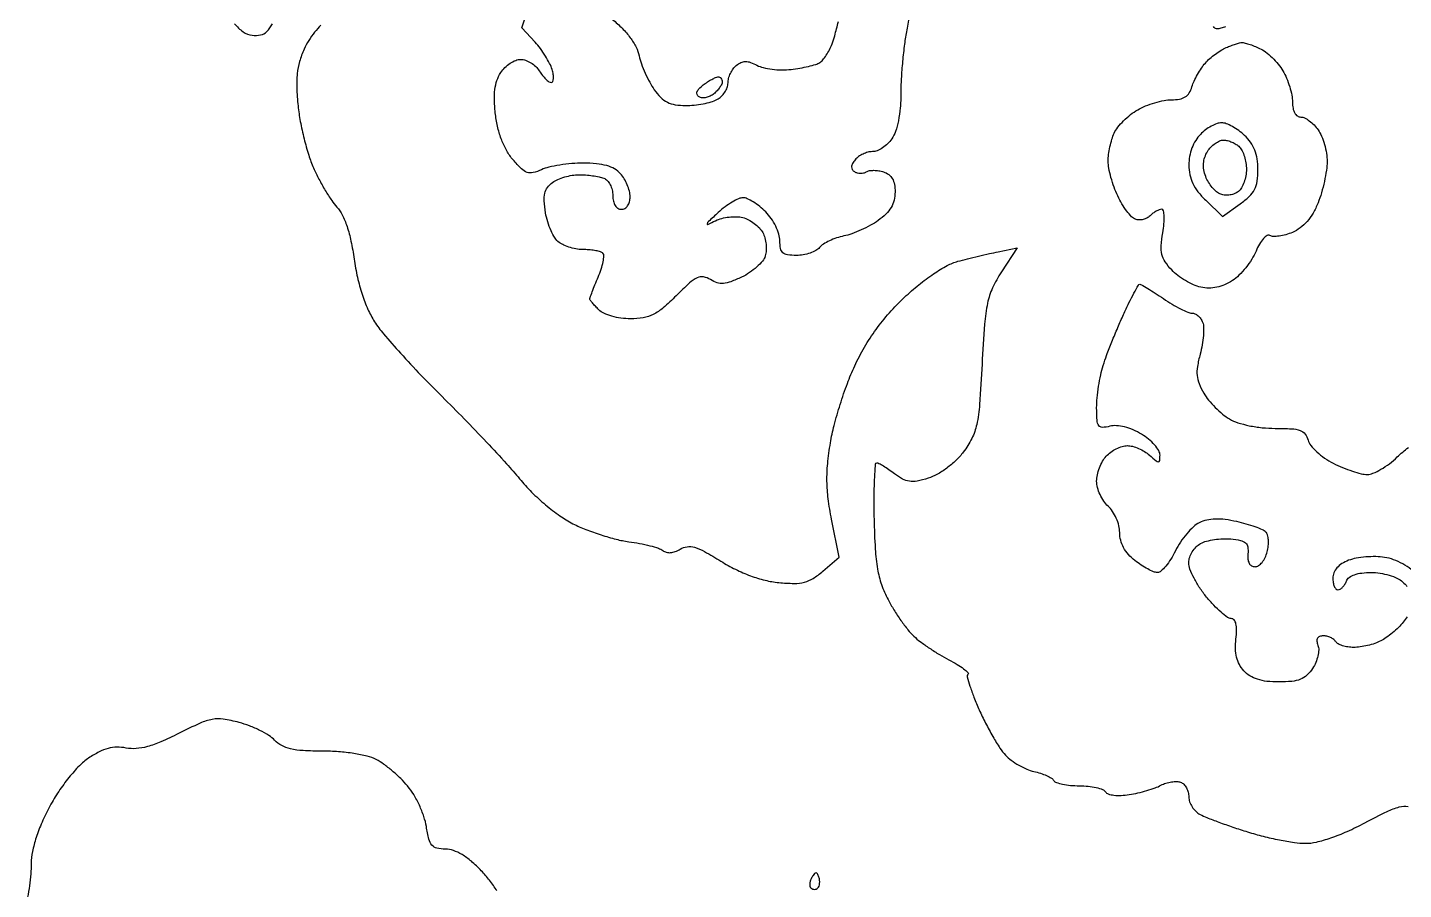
# Model space of a CAD drawing. Extents: x 0 to 102, y 0 to 135.
# Drawn here: x 51.55 to 71.76, y 80.71 to 93.36 of the extents above; entities that cross this region are included whole.
import ezdxf

# ---------------------------------------------------------------- set-up
doc = ezdxf.new("R2010")
doc.units = 0
doc.header["$MEASUREMENT"] = 0

msp = doc.modelspace()

# ---------------------------------------------------------------- linework, layer by layer
for points in [[(64.503575, 93.550009, -0.015399), (64.467537, 93.323403, 0.015147), (64.434194, 93.114428, 0.008752), (64.406138, 92.861381, 0.008741), (64.386854, 92.606237, 0.01449), (64.3806, 92.390477, -0.020853), (64.371813, 92.17988, -0.028017), (64.34528, 91.990809, -0.031735), (64.303808, 91.834208, -0.072295), (64.248903, 91.725224, -0.049382), (64.187113, 91.653292, -0.045136), (64.110641, 91.592432, -0.048051), (64.031702, 91.550735, -0.097794), (63.963162, 91.5372, 0.065841), (63.896918, 91.528439, 0.044451), (63.825267, 91.502136, 0.044404), (63.759287, 91.463528, 0.065066), (63.710051, 91.417832, 0.043282), (63.670704, 91.361079, 0.115588), (63.656735, 91.314189, 0.160707), (63.666981, 91.275561, 0.110253), (63.699692, 91.243639, 0.076764), (63.739965, 91.226595, 0.058873), (63.787416, 91.220415, 0.059395), (63.834521, 91.225463, 0.082227), (63.873757, 91.241568, -0.09957), (63.918335, 91.258098, -0.039869), (63.983521, 91.263121, -0.03744), (64.056799, 91.25742, -0.038732), (64.127557, 91.24086, -0.085232), (64.202857, 91.201908, -0.101775), (64.255483, 91.141966, -0.085511), (64.286062, 91.057422, -0.044138), (64.296, 90.94506, -0.060752), (64.281276, 90.824329, -0.072738), (64.237991, 90.718403, -0.065733), (64.162022, 90.621408, -0.039099), (64.04932, 90.52707, -0.029362), (63.935992, 90.456008, -0.019675), (63.799014, 90.387798, -0.019843), (63.660606, 90.332036, -0.036495), (63.543617, 90.299613, 0.031989), (63.437349, 90.27119, 0.029237), (63.332231, 90.228745, 0.030462), (63.242873, 90.179564, 0.078671), (63.187738, 90.131104, -0.095059), (63.1333, 90.086309, -0.042174), (63.047823, 90.048682, -0.039727), (62.947746, 90.023025, -0.042915), (62.847441, 90.0144, -0.033096), (62.717505, 90.02301, -0.149064), (62.649059, 90.054259, -0.168167), (62.614276, 90.115958, -0.045063), (62.604, 90.229745, 0.075857), (62.589127, 90.327213, 0.038394), (62.543001, 90.442832, 0.037017), (62.475817, 90.557405, 0.045294), (62.396345, 90.652745, 0.027564), (62.307589, 90.732221, 0.029635), (62.212669, 90.799401, 0.030991), (62.124988, 90.8467, 0.108609), (62.062663, 90.8604, 0.107564), (61.998694, 90.846477, 0.027234), (61.903929, 90.796772, 0.026504), (61.799394, 90.726703, 0.024052), (61.699268, 90.643795, 0.002339), (61.555121, 90.511015, 0.127116), (61.535302, 90.480018, 0.652029), (61.545999, 90.470422, 0.007563), (61.66013, 90.524088, -0.050677), (61.750738, 90.557512, -0.034128), (61.859226, 90.577691, -0.034359), (61.968066, 90.582808, -0.056107), (62.059538, 90.570495, -0.059155), (62.143288, 90.538581, -0.041539), (62.228565, 90.484487, -0.041918), (62.30262, 90.417934, -0.065974), (62.352445, 90.348606, -0.056159), (62.383586, 90.270457, -0.039475), (62.401302, 90.177378, -0.039897), (62.404042, 90.084308, -0.06434), (62.389957, 90.006388, -0.096672), (62.348774, 89.931017, -0.037106), (62.265563, 89.844686, -0.035017), (62.158788, 89.761884, -0.036175), (62.04262, 89.695788, -0.021016), (61.884585, 89.628422, -0.070153), (61.774835, 89.603783, -0.096111), (61.68227, 89.614088, -0.064025), (61.584991, 89.658745, 0.097408), (61.482741, 89.697705, 0.153293), (61.390374, 89.685218, 0.075382), (61.277755, 89.609964, 0.011461), (61.081641, 89.422641, -0.019361), (60.890147, 89.24543, -0.060187), (60.74403, 89.148075, -0.074638), (60.59722, 89.099668, -0.042401), (60.410443, 89.0838, -0.03416), (60.270637, 89.093363, -0.035443), (60.135191, 89.12187, -0.038214), (60.020271, 89.164431, -0.088812), (59.945143, 89.216743, -0.009078), (59.894209, 89.26956, -0.013076), (59.851252, 89.318249, -0.008804), (59.817572, 89.359969, -0.166918), (59.8122, 89.375611, -0.090031), (59.815542, 89.39402, -0.001903), (59.848492, 89.480779, -0.004346), (59.888402, 89.582035, -0.002908), (59.935746, 89.697223, 0.020242), (59.979205, 89.81435, 0.028845), (60.007417, 89.921633, 0.02839), (60.019901, 90.008514, 0.221347), (60.006246, 90.045954, 0.123797), (59.971879, 90.066511, 0.025812), (59.90312, 90.083418, 0.025621), (59.819135, 90.095104, 0.021761), (59.72967, 90.099, -0.040292), (59.633462, 90.106766, -0.029772), (59.529207, 90.130146, -0.03037), (59.432752, 90.164358, -0.057511), (59.361138, 90.205028, -0.093662), (59.301678, 90.268516, -0.034606), (59.243016, 90.376747, -0.032821), (59.193808, 90.506738, -0.03386), (59.16264, 90.640713, -0.022245), (59.142401, 90.813815, -0.074961), (59.151227, 90.927134, -0.105565), (59.190444, 91.010929, -0.072966), (59.265342, 91.084586, -0.055656), (59.341806, 91.128384, -0.030492), (59.443428, 91.16525, -0.03), (59.552479, 91.190446, -0.041795), (59.65225, 91.1988, -0.01917), (59.750391, 91.195036, -0.015821), (59.8545, 91.183716, -0.016112), (59.949447, 91.167205, -0.040526), (60.016781, 91.147449, -0.114615), (60.067979, 91.112824, -0.06577), (60.111291, 91.051713, -0.0603), (60.140627, 90.974887, -0.061153), (60.1506, 90.893649, 0.05124), (60.159156, 90.810376, 0.089017), (60.185007, 90.746091, 0.115825), (60.225713, 90.705802, 0.138282), (60.2775, 90.6912, 0.133836), (60.327693, 90.70488, 0.108943), (60.368639, 90.742965, 0.089733), (60.395357, 90.80191, 0.061723), (60.4044, 90.874889, 0.061896), (60.39426, 90.956487, 0.036274), (60.363271, 91.050065, 0.035746), (60.317995, 91.140592, 0.050127), (60.264388, 91.213289, 0.080415), (60.176563, 91.28355, 0.059597), (60.061634, 91.331493, 0.046403), (59.912221, 91.35921, 0.022673), (59.718469, 91.368, 0.02056), (59.54766, 91.360973, 0.017975), (59.370108, 91.339893, 0.018349), (59.210994, 91.309157, 0.050046), (59.102557, 91.272316, -0.046337), (58.979509, 91.229491, -0.1454), (58.892995, 91.233514, -0.110528), (58.808801, 91.285762, -0.02122), (58.685168, 91.417731, -0.048172), (58.593273, 91.548072, -0.036935), (58.518371, 91.705541, -0.034272), (58.462547, 91.884964, -0.028816), (58.427777, 92.081044, -0.020059), (58.411689, 92.287484, -0.040511), (58.418749, 92.450362, -0.05077), (58.449269, 92.583256, -0.063294), (58.504737, 92.697028, -0.053962), (58.565648, 92.771153, -0.047935), (58.643324, 92.83388, -0.05075), (58.725208, 92.876729, -0.095463), (58.798233, 92.8908, -0.086238), (58.869744, 92.878374, -0.053062), (58.946887, 92.841097, -0.051273), (59.017665, 92.786324, -0.062954), (59.070433, 92.7216, 0.02753), (59.116021, 92.656829, 0.03393), (59.165609, 92.602103, 0.036161), (59.212221, 92.563278, 0.156819), (59.246051, 92.5524, 0.29656), (59.268366, 92.566912, 0.088307), (59.278562, 92.608315, 0.057539), (59.275507, 92.669771, 0.032204), (59.258497, 92.74275, 0.045617), (59.222912, 92.830678, 0.020391), (59.161215, 92.939313, 0.019986), (59.086154, 93.049679, 0.025571), (59.008077, 93.1446), (58.815162, 93.3561), (58.969685, 93.8214, 0.009634)], [(54.596142, 93.415308, 0.072243), (54.720185, 93.296247, 0.125629), (54.852386, 93.244862, 0.082752), (54.978085, 93.250441, 0.146096), (55.068511, 93.299797, 0.078347), (55.151841, 93.415378, 0.012521)], [(55.863492, 93.392417, 0.030875), (55.771378, 93.291139, 0.029674), (55.684118, 93.168128, 0.033403), (55.615784, 93.040284, 0.036928), (55.550077, 92.860428, 0.04265), (55.515404, 92.681299, 0.035811), (55.508305, 92.474762, 0.016729), (55.527225, 92.207556, 0.020951), (55.560553, 91.980962, 0.014359), (55.616438, 91.727066, 0.014497), (55.684515, 91.485192, 0.028288), (55.755059, 91.297725, 0.016602), (55.834068, 91.134027, 0.014217), (55.927736, 90.967083, 0.014448), (56.021585, 90.820224, 0.039186), (56.098828, 90.72389, -0.075289), (56.177425, 90.60996, -0.033505), (56.246381, 90.440578, -0.027906), (56.304938, 90.223804, -0.01684), (56.351118, 89.961635, 0.020154), (56.400199, 89.693416, 0.023522), (56.46885, 89.443734, 0.025486), (56.553602, 89.222818, 0.0386), (56.651245, 89.041698, 0.033102), (56.783162, 88.863699, 0.007391), (57.032319, 88.578902, 0.007641), (57.330524, 88.258039, 0.007317), (57.642672, 87.9417, -0.004907), (57.965678, 87.617498, -0.004318), (58.296471, 87.272995, -0.004341), (58.589511, 86.957037, -0.013034), (58.782001, 86.734458, 0.025316), (58.957428, 86.5414, 0.021068), (59.162178, 86.354272, 0.02164), (59.372755, 86.192505, 0.035705), (59.565074, 86.077118, 0.023605), (59.754115, 85.992284, 0.015729), (59.977732, 85.912385, 0.015852), (60.200052, 85.848454, 0.02969), (60.383773, 85.813322, -0.014483), (60.544688, 85.787594, -0.016693), (60.696327, 85.753543, -0.015925), (60.822012, 85.716567, -0.087045), (60.884221, 85.683256, 0.10423), (60.936139, 85.65769, 0.08224), (60.998692, 85.652313, 0.070578), (61.068137, 85.66779, 0.04955), (61.140036, 85.703343, -0.109015), (61.241506, 85.73936, -0.103129), (61.350904, 85.73041, -0.055679), (61.497663, 85.668638, -0.011633), (61.738433, 85.526623, 0.024172), (61.952747, 85.407352, 0.026441), (62.171361, 85.313208, 0.027935), (62.385936, 85.247322, 0.036582), (62.588068, 85.212849, 0.02099), (62.81426, 85.200663, 0.066028), (62.964874, 85.218827, 0.077649), (63.091882, 85.273556, 0.037145), (63.235173, 85.379379), (63.474346, 85.585107), (63.363696, 86.141783, -0.017045), (63.314406, 86.443142, -0.028213), (63.295965, 86.700156, -0.028107), (63.306549, 86.958292, -0.01676), (63.346629, 87.263211, -0.022712), (63.401304, 87.520197, -0.012648), (63.489893, 87.82788, -0.012596), (63.595466, 88.135272, -0.019898), (63.702923, 88.392432, -0.023758), (63.847822, 88.668658, -0.024516), (64.016886, 88.926912, -0.024262), (64.212179, 89.169817, -0.022245), (64.435569, 89.400119, -0.019247), (64.64573, 89.583576, -0.021592), (64.8617, 89.743035, -0.023183), (65.061673, 89.864667, -0.059337), (65.218711, 89.927676, -0.004668), (65.35898, 89.964045, -0.003012), (65.522102, 90.003677, -0.003027), (65.682079, 90.040505, -0.005703), (65.811708, 90.067972), (66.091498, 90.12393), (65.858225, 89.771429, 0.038176), (65.728031, 89.537737, 0.056209), (65.654258, 89.314874, 0.033322), (65.61067, 89.00725, 0.005754), (65.573825, 88.419705, -0.005318), (65.537258, 87.828327, -0.03436), (65.495239, 87.532476, -0.063031), (65.424066, 87.328471, -0.047637), (65.298564, 87.126848, -0.039799), (65.190409, 87.006364, -0.030327), (65.054644, 86.892224, -0.030978), (64.911577, 86.799204, -0.05425), (64.78194, 86.743447, -0.026393), (64.619228, 86.702764, -0.081334), (64.506211, 86.699381, -0.091627), (64.405672, 86.732156, -0.039421), (64.286975, 86.809359, 0.012201), (64.205207, 86.869112, 0.015618), (64.126974, 86.91986, 0.013522), (64.059878, 86.958024, 0.114911), (64.026616, 86.966919, 0.404093), (64.00382, 86.946289, 0.004776), (63.991112, 86.725948, 0.010989), (63.984176, 86.460101, 0.006573), (63.987034, 86.14395, 0.009112), (64.004778, 85.705062, 0.028518), (64.038848, 85.411786, 0.039803), (64.097881, 85.182729, 0.03828), (64.19304, 84.962778, 0.017952), (64.278844, 84.813178, 0.014364), (64.381501, 84.658311, 0.014605), (64.484884, 84.52041, 0.035315), (64.571023, 84.426661, 0.028305), (64.666856, 84.345862, 0.01273), (64.801006, 84.250408, 0.012557), (64.948215, 84.156497, 0.016716), (65.086748, 84.079131, -0.015756), (65.208322, 84.011542, -0.027952), (65.303249, 83.947322, -0.029577), (65.36654, 83.892942, -0.419037), (65.366761, 83.865961, 0.268117), (65.356961, 83.829339, 0.011074), (65.396583, 83.693884, 0.016657), (65.454596, 83.529898, 0.010762), (65.532084, 83.343967, 0.01436), (65.625655, 83.147815, 0.013364), (65.732485, 82.952519, 0.01348), (65.836731, 82.784096, 0.043275), (65.918345, 82.680592, 0.044922), (66.003183, 82.605153, 0.028886), (66.113442, 82.533027, 0.028972), (66.230527, 82.474492, 0.047402), (66.336054, 82.44058, -0.024313), (66.432313, 82.414475, -0.027774), (66.521289, 82.38007, -0.028585), (66.592433, 82.342881, -0.120176), (66.626523, 82.309291, 0.175722), (66.664858, 82.278962, 0.029262), (66.75708, 82.254139, 0.029029), (66.873912, 82.236914, 0.022088), (67.0032, 82.2312, -0.025027), (67.132953, 82.224701, -0.031813), (67.251233, 82.205165, -0.033232), (67.344691, 82.176896, -0.165755), (67.38639, 82.142571, 0.180427), (67.427256, 82.110841, 0.046194), (67.510505, 82.093021, 0.040217), (67.617431, 82.088939, 0.028852), (67.73647, 82.100873, 0.018006), (67.861926, 82.125471, 0.014528), (67.994708, 82.160606, 0.014774), (68.115491, 82.200268, 0.036159), (68.200898, 82.238317, -0.045116), (68.274497, 82.26954, -0.039768), (68.355676, 82.288682, -0.041856), (68.43209, 82.293917, -0.088014), (68.490311, 82.28267, -0.107635), (68.536318, 82.252471, -0.066467), (68.575265, 82.200462, -0.061973), (68.601624, 82.135644, -0.065706), (68.6106, 82.067632, 0.085827), (68.622912, 81.996432, 0.057675), (68.659475, 81.922204, 0.056304), (68.713349, 81.856314, 0.070493), (68.776984, 81.809707, 0.02924), (68.873331, 81.765178, 0.005829), (69.05064, 81.697868, 0.006148), (69.259224, 81.624352, 0.005695), (69.474934, 81.554022, 0.01432), (69.7012, 81.490146, 0.012458), (69.941481, 81.436013, 0.012625), (70.16139, 81.39794, 0.035681), (70.316724, 81.386291, 0.057554), (70.483607, 81.40497, 0.02589), (70.695912, 81.465608, 0.022839), (70.937887, 81.561037, 0.016611), (71.197893, 81.688093, -0.008517), (71.521905, 81.852975, -0.049005), (71.702123, 81.919938, -0.095084), (71.833199, 81.928896, -0.092772)], [(60.146404, 93.4762, -0.029753), (60.28875, 93.347152, -0.035403), (60.406093, 93.208991, -0.039064), (60.491555, 93.071221, -0.066096), (60.537433, 92.943616, 0.032657), (60.571183, 92.825547, 0.018953), (60.626139, 92.688602, 0.018892), (60.691918, 92.55493, 0.030061), (60.75908, 92.44665, 0.042918), (60.854383, 92.333748, 0.079163), (60.95151, 92.263533, 0.077512), (61.067082, 92.2261, 0.03965), (61.219422, 92.214, 0.025638), (61.344713, 92.220429, 0.02145), (61.476471, 92.239726, 0.021987), (61.595573, 92.2679, 0.053838), (61.678962, 92.301577, 0.066519), (61.741545, 92.346657, 0.055532), (61.794531, 92.409213, 0.057648), (61.83052, 92.47891, 0.090617), (61.8426, 92.545018, -0.06617), (61.851515, 92.612087, -0.044469), (61.878288, 92.684716, -0.044382), (61.917584, 92.751666, -0.064741), (61.964092, 92.801712, -0.064472), (62.032351, 92.844884, -0.106445), (62.098622, 92.859919, -0.089859), (62.173039, 92.847281, -0.035999), (62.267739, 92.805055, 0.064993), (62.35999, 92.770164, 0.027817), (62.490005, 92.747019, 0.026946), (62.633213, 92.737457, 0.031959), (62.768597, 92.744382, 0.014297), (62.898088, 92.763105, 0.015208), (63.023634, 92.788894, 0.014945), (63.129988, 92.817517, 0.06529), (63.189268, 92.844216, 0.079607), (63.233987, 92.882844, 0.0282), (63.28486, 92.950734, 0.027147), (63.333269, 93.0329, 0.028711), (63.371496, 93.118334, 0.025365), (63.409905, 93.237173, 0.005559), (63.463218, 93.445298, 0.005774)], [(69.150404, 93.366809, 0.041004), (69.082819, 93.347049, -0.136018), (69.017003, 93.340709, -0.246193), (68.975243, 93.372927, -0.09414)], [(71.81615, 84.710052, -0.031758), (71.760069, 84.631052, -0.02967), (71.690654, 84.555053, -0.019527), (71.602556, 84.47585, -0.019665), (71.510452, 84.405264, -0.035476), (71.429112, 84.356102, -0.037323), (71.342977, 84.319875, -0.022438), (71.23631, 84.28936, -0.022404), (71.126897, 84.268434, -0.036059), (71.032255, 84.2616, -0.036678), (70.947245, 84.267844, -0.040793), (70.867122, 84.286451, -0.044765), (70.802625, 84.313659, -0.132913), (70.7679, 84.3462, 0.093561), (70.738308, 84.378599, 0.052935), (70.692504, 84.405949, 0.050295), (70.638628, 84.424524, 0.057943), (70.584656, 84.4308, 0.083042), (70.531267, 84.421871, 0.184343), (70.500102, 84.395834, 0.160546), (70.49171, 84.352626, 0.060038), (70.506968, 84.291979, -0.102002), (70.518076, 84.224481, -0.046268), (70.506177, 84.135311, -0.043201), (70.475557, 84.040208, -0.045584), (70.429469, 83.953579, -0.060156), (70.34588, 83.854381, -0.092299), (70.251322, 83.794259, -0.071574), (70.124154, 83.763224, -0.024121), (69.933062, 83.754, -0.02748), (69.758313, 83.763611, -0.050222), (69.618825, 83.793379, -0.060788), (69.507382, 83.844764, -0.07056), (69.417716, 83.919426, -0.062169), (69.353034, 84.011698, -0.061457), (69.312713, 84.117391, -0.05464), (69.296311, 84.240442, -0.034905), (69.303016, 84.384726, 0.022469), (69.312471, 84.517127, 0.06301), (69.303254, 84.609457, 0.113433), (69.276688, 84.664276, 0.227204), (69.234271, 84.6846, -0.157519), (69.179167, 84.702402, -0.022353), (69.084633, 84.777242, -0.023636), (68.977695, 84.879208, -0.018141), (68.870559, 84.999976, -0.026495), (68.771065, 85.134616, -0.026937), (68.686963, 85.278301, -0.027944), (68.627888, 85.410649, -0.09124), (68.6106, 85.504599, -0.080452), (68.623437, 85.583861, -0.057464), (68.66145, 85.66547, -0.057004), (68.717497, 85.737004, -0.07537), (68.783709, 85.786492, -0.058189), (68.869326, 85.820208, -0.027618), (68.985586, 85.844221, -0.026927), (69.111394, 85.85616, -0.034316), (69.227859, 85.852919, -0.026413), (69.370734, 85.831435, -0.128208), (69.443664, 85.795566, -0.179509), (69.476624, 85.735726, -0.063509), (69.478747, 85.63635, 0.04982), (69.478272, 85.55604, 0.102094), (69.496621, 85.496112, 0.137867), (69.532484, 85.459467, 0.131291), (69.582886, 85.446, 0.151655), (69.634479, 85.462017, 0.070314), (69.686716, 85.509948, 0.060019), (69.731696, 85.580422, 0.050612), (69.761814, 85.663694, 0.036865), (69.777247, 85.752426, 0.041397), (69.778613, 85.839047, 0.045603), (69.767038, 85.911639, 0.135912), (69.742276, 85.954942, 0.094278), (69.693057, 85.988125, 0.015589), (69.586041, 86.030127, 0.016643), (69.455362, 86.071922, 0.014034), (69.314573, 86.107602, 0.023534), (69.144358, 86.13736, 0.039235), (68.999111, 86.144277, 0.046346), (68.873952, 86.128745, 0.059797), (68.764673, 86.090636, 0.072499), (68.678397, 86.031644, 0.030241), (68.580448, 85.92979, 0.029132), (68.487069, 85.806224, 0.0334), (68.413283, 85.677982, -0.025757), (68.34598, 85.556764, -0.033982), (68.271923, 85.454396, -0.036152), (68.201468, 85.381226, -0.185078), (68.149742, 85.3614, -0.098158), (68.093615, 85.372526, -0.023811), (68.007617, 85.412906, -0.023511), (67.911613, 85.469625, -0.021474), (67.818309, 85.53674, -0.04515), (67.722534, 85.62718, -0.056487), (67.652462, 85.727237, -0.060318), (67.609884, 85.834584, -0.064367), (67.5954, 85.946628, 0.061182), (67.582991, 86.047655, 0.041801), (67.545697, 86.157258, 0.041963), (67.49099, 86.258502, 0.064075), (67.4262, 86.3343, -0.059026), (67.361428, 86.408551, -0.041616), (67.306703, 86.504976, -0.042024), (67.269358, 86.60759, -0.066355), (67.257, 86.7003, -0.054884), (67.26722, 86.793123, -0.036169), (67.298129, 86.896091, -0.036254), (67.343381, 86.993117, -0.056732), (67.397012, 87.067889, -0.052625), (67.463164, 87.127099, -0.040718), (67.546002, 87.177154, -0.041851), (67.632088, 87.211387, -0.073843), (67.7076, 87.2226, -0.065616), (67.784142, 87.212512, -0.036107), (67.873517, 87.181471, -0.035298), (67.961137, 87.136187, -0.047028), (68.032889, 87.082588, 0.007884), (68.129994, 86.997455, 0.179922), (68.164249, 86.985028, 0.38259), (68.183487, 87.002554, 0.025287), (68.1876, 87.083832, 0.138452), (68.169069, 87.149472, 0.043739), (68.107841, 87.232097, 0.039859), (68.019988, 87.316601, 0.034991), (67.91608, 87.390208, 0.034721), (67.791639, 87.454514, 0.040584), (67.665722, 87.497142, 0.044889), (67.54856, 87.515519, 0.078102), (67.45078, 87.506693, -0.049966), (67.341216, 87.490576, -0.254704), (67.287731, 87.516583, -0.142048), (67.262199, 87.589409, -0.013748), (67.257, 87.778472, -0.023854), (67.263902, 87.923067, -0.014356), (67.285165, 88.093509, -0.014364), (67.316116, 88.26212, -0.024266), (67.35288, 88.400994, -0.01305), (67.403706, 88.547743, -0.005308), (67.480176, 88.744825, -0.005247), (67.566906, 88.955079, -0.006663), (67.651588, 89.14725, -0.006265), (67.73193, 89.317505, -0.009953), (67.805391, 89.460931, -0.004266), (67.870625, 89.579836, -0.271511), (67.890351, 89.5914, -0.1337), (67.914356, 89.584864, -0.003743), (68.007281, 89.529272, -0.00741), (68.115917, 89.460945, -0.004994), (68.237949, 89.3799, 0.014486), (68.365047, 89.298924, 0.017399), (68.489211, 89.230528, 0.016251), (68.596537, 89.180498, 0.10127), (68.655654, 89.1684, -0.111959), (68.700087, 89.158325, -0.066073), (68.745873, 89.128462, -0.060951), (68.786014, 89.084425, -0.062833), (68.81387, 89.03244, -0.087598), (68.828232, 88.958425, -0.023987), (68.824527, 88.839155, -0.023478), (68.807171, 88.702108, -0.022532), (68.776884, 88.56537, 0.024101), (68.737228, 88.383638, 0.064841), (68.732325, 88.251723, 0.073115), (68.761333, 88.132322, 0.037335), (68.829829, 87.993697, 0.038178), (68.901248, 87.891487, 0.023946), (68.998997, 87.783154, 0.023994), (69.106125, 87.68517, 0.039847), (69.20617, 87.614767, 0.056354), (69.329249, 87.559659, 0.026429), (69.498274, 87.5155, 0.025013), (69.688688, 87.4862, 0.025672), (69.879423, 87.4764, -0.013128), (70.119915, 87.470084, -0.07279), (70.246376, 87.444735, -0.140353), (70.319211, 87.392513, -0.103894), (70.363687, 87.303375, 0.107348), (70.403215, 87.225494, 0.036428), (70.490866, 87.132598, 0.034252), (70.605709, 87.041025, 0.033242), (70.733097, 86.964975, 0.019218), (70.869924, 86.901674, 0.018493), (71.012955, 86.848179, 0.018784), (71.142349, 86.810501, 0.061526), (71.2306, 86.7996, 0.100399), (71.315407, 86.816802, 0.031491), (71.431912, 86.874992, 0.030036), (71.556948, 86.95803, 0.029119), (71.672504, 87.056254, -0.024238), (71.834996, 87.197129, -0.087669)], [(71.877204, 85.407159, 0.03703), (71.753104, 85.4873, 0.036838), (71.617589, 85.548752, 0.0493), (71.487, 85.582594, 0.03466), (71.356619, 85.593803, 0.024437), (71.209538, 85.589036, 0.024774), (71.068648, 85.570502, 0.046615), (70.95825, 85.539532, 0.047789), (70.85991, 85.490544, 0.071221), (70.786507, 85.428734, 0.083235), (70.741303, 85.357052, 0.099463), (70.7256, 85.278894, 0.042173), (70.731141, 85.213314, 0.061776), (70.747792, 85.157918, 0.081148), (70.772259, 85.120355, 0.21093), (70.801149, 85.1076, 0.13875), (70.833627, 85.11679, 0.061199), (70.86881, 85.144877, 0.053891), (70.901165, 85.185957, 0.048303), (70.925394, 85.2345, -0.144611), (70.966636, 85.288345, -0.073308), (71.042897, 85.328394, -0.054938), (71.150729, 85.353352, -0.02943), (71.287333, 85.3614, -0.039099), (71.418814, 85.351103, -0.033614), (71.554098, 85.32035, -0.035041), (71.673664, 85.275239, -0.076332), (71.755289, 85.221388, -0.043211), (71.814348, 85.157847, -0.038813)], [(58.449347, 80.689957, 0.02225), (58.339249, 80.844558, 0.024644), (58.219326, 80.98335, 0.024733), (58.072599, 81.122658, 0.042367), (57.935848, 81.221389, 0.051931), (57.808621, 81.2808, 0.08347), (57.690843, 81.3006, -0.054672), (57.566659, 81.31422, -0.164829), (57.494802, 81.357801, -0.115117), (57.449407, 81.447243, -0.020471), (57.41196, 81.632453, 0.042592), (57.375601, 81.778684, 0.025888), (57.30938, 81.944194, 0.025838), (57.226043, 82.10271, 0.040978), (57.13727, 82.227692, 0.025144), (57.034919, 82.337606, 0.018058), (56.910388, 82.450092, 0.018306), (56.78375, 82.548764, 0.037029), (56.676124, 82.614939, 0.059178), (56.544582, 82.664306, 0.021342), (56.348382, 82.703697, 0.02018), (56.12074, 82.730015, 0.018689), (55.885797, 82.7388, -0.012998), (55.601778, 82.746185, -0.043372), (55.417233, 82.771943, -0.066498), (55.286815, 82.82076, -0.081494), (55.183646, 82.899778, 0.064368), (55.099949, 82.968528, 0.024322), (54.967587, 83.04265, 0.023611), (54.814039, 83.110233, 0.026563), (54.660654, 83.160096, 0.028243), (54.429521, 83.208086, 0.082616), (54.267302, 83.205392, 0.06136), (54.089162, 83.149499, 0.010773), (53.772082, 82.997057, -0.014739), (53.513446, 82.87523, -0.035602), (53.314242, 82.804863, -0.048106), (53.149701, 82.776237, -0.068275), (53.001627, 82.785166, 0.053314), (52.866434, 82.797372, 0.061698), (52.738475, 82.779375, 0.053552), (52.604977, 82.727601, 0.028378), (52.452, 82.637205, 0.051134), (52.315239, 82.523726, 0.024149), (52.162523, 82.352285, 0.02287), (52.012705, 82.148384, 0.023386), (51.883329, 81.933128, 0.019441), (51.767156, 81.695996, 0.02549), (51.680917, 81.470778, 0.028565), (51.626787, 81.265326, 0.048408), (51.608379, 81.088541, -0.019422), (51.601456, 80.937679, -0.0126), (51.582302, 80.764084, -0.012673), (51.554982, 80.595264, -0.023384)]]:
    msp.add_lwpolyline(points, format="xyb")
for points in [[(69.389169, 93.139238, -0.089279), (69.423629, 93.136192, -0.01341), (69.49036, 93.116056, -0.014698), (69.56863, 93.087549, -0.012216), (69.650137, 93.052791, -0.055838), (69.737502, 93.000531, -0.029208), (69.83383, 92.917893, -0.028646), (69.923822, 92.82053, -0.038828), (69.992518, 92.722488, -0.034003), (70.046469, 92.615106, -0.024816), (70.092016, 92.489545, -0.025247), (70.123376, 92.365634, -0.049389), (70.1334, 92.264397, 0.044498), (70.141503, 92.173525, 0.082584), (70.16631, 92.103987, 0.113626), (70.205451, 92.060579, 0.15389), (70.255503, 92.0448, -0.115592), (70.311629, 92.031649, -0.04435), (70.380424, 91.989568, -0.040914), (70.449888, 91.928718, -0.039673), (70.509303, 91.856776, -0.05422), (70.559811, 91.764908, -0.029397), (70.602314, 91.643037, -0.028925), (70.63137, 91.512461, -0.040303), (70.641, 91.393188, -0.036245), (70.631618, 91.263928, -0.017613), (70.601935, 91.100937, -0.017368), (70.558948, 90.932655, -0.023951), (70.508012, 90.785254, -0.03584), (70.435107, 90.635195, -0.04773), (70.347161, 90.511823, -0.05267), (70.245678, 90.417116, -0.063317), (70.132418, 90.352393, -0.02912), (70.033147, 90.317894, -0.033955), (69.935479, 90.297243, -0.036226), (69.852222, 90.291567, -0.138174), (69.802667, 90.305762, 0.282145), (69.760716, 90.305912, 0.073301), (69.706481, 90.260898, 0.052521), (69.649101, 90.181662, 0.031519), (69.597602, 90.077403, -0.041687), (69.535779, 89.958391, -0.02839), (69.447202, 89.834107, -0.028674), (69.347283, 89.723193, -0.050074), (69.251188, 89.645469, -0.042171), (69.136561, 89.583479, -0.051367), (69.020377, 89.546415, -0.053432), (68.903036, 89.534712, -0.052259), (68.78497, 89.547964, -0.05089), (68.680267, 89.582418, -0.028948), (68.561744, 89.643741, -0.028636), (68.448363, 89.720084, -0.041711), (68.358874, 89.800693, -0.041086), (68.263446, 89.920634, -0.089196), (68.216466, 90.028133, -0.076354), (68.206013, 90.155816, -0.024165), (68.228786, 90.346204, 0.019985), (68.24573, 90.478482, 0.034059), (68.247885, 90.589857, 0.039258), (68.237588, 90.670365, 0.355172), (68.211956, 90.6912, 0.092607), (68.176438, 90.684565, 0.035407), (68.130754, 90.663049, 0.033562), (68.083221, 90.63204, 0.035079), (68.041007, 90.595367, -0.077634), (67.995472, 90.562136, -0.061773), (67.938291, 90.541128, -0.062683), (67.878653, 90.534933, -0.086391), (67.825913, 90.545298, -0.110975), (67.770798, 90.581997, -0.028057), (67.700493, 90.664423, -0.027226), (67.628873, 90.770093, -0.024543), (67.566426, 90.886567, -0.024294), (67.512738, 91.01553, -0.019572), (67.467391, 91.158683, -0.019993), (67.435942, 91.294436, -0.046951), (67.4262, 91.397955, -0.033116), (67.432622, 91.494803, -0.02018), (67.452339, 91.607793, -0.020188), (67.481073, 91.718704, -0.033428), (67.515185, 91.80914, -0.061158), (67.567501, 91.894529, -0.02944), (67.653311, 91.990276, -0.028661), (67.755802, 92.08088, -0.036411), (67.860441, 92.151521, -0.034084), (67.9762, 92.207851, -0.024329), (68.112298, 92.255396, -0.024694), (68.247123, 92.288113, -0.047206), (68.357955, 92.2986, 0.044546), (68.474634, 92.309016, 0.097423), (68.557879, 92.341524, 0.110066), (68.616341, 92.400031, 0.067594), (68.657206, 92.48895, -0.034273), (68.689371, 92.573298, -0.019936), (68.738724, 92.669808, -0.019869), (68.796154, 92.762997, -0.031496), (68.853257, 92.837335, -0.032225), (68.918445, 92.902915, -0.021764), (69.000452, 92.969291, -0.021968), (69.085723, 93.026754, -0.040163), (69.1605, 93.064623, -0.008689), (69.229639, 93.091528, -0.009582), (69.297467, 93.115107, -0.009058), (69.356044, 93.133054, -0.047347)], [(61.69455, 92.634309, -0.117618), (61.718746, 92.629611, -0.105233), (61.739362, 92.614401, -0.097053), (61.753191, 92.590905, -0.084819), (61.758, 92.562759, -0.115836), (61.749661, 92.527245, -0.037049), (61.721812, 92.480292, -0.034698), (61.681951, 92.430877, -0.032491), (61.634806, 92.386276, -0.060533), (61.580741, 92.351484, -0.062095), (61.520373, 92.331018, -0.068661), (61.463095, 92.327248, -0.121134), (61.418243, 92.341738, -0.145372), (61.388902, 92.374624, -0.195144), (61.386755, 92.414101, -0.112451), (61.415831, 92.460989, -0.035776), (61.477987, 92.515531, -0.017164), (61.54126, 92.560169, -0.019603), (61.604762, 92.598308, -0.019145), (61.660665, 92.626242, -0.095973)], [(69.091597, 91.9602, 0.088153), (69.024971, 91.948361, 0.036388), (68.941185, 91.910497, 0.034567), (68.855069, 91.855749, 0.037516), (68.7798, 91.791, 0.06173), (68.711278, 91.703091, 0.044719), (68.657286, 91.591152, 0.043209), (68.62236, 91.466733, 0.046861), (68.6106, 91.341528, 0.051121), (68.625187, 91.199234, 0.060602), (68.668361, 91.071255, 0.055649), (68.744546, 90.949088, 0.034521), (68.858372, 90.823875), (69.106144, 90.586494), (69.365972, 90.771508, 0.035099), (69.498668, 90.880791, 0.083896), (69.575054, 90.982474, 0.084074), (69.613697, 91.103472, 0.035358), (69.6258, 91.274414, 0.037142), (69.614256, 91.4296, 0.055934), (69.579385, 91.560554, 0.059908), (69.518682, 91.673902, 0.05136), (69.429997, 91.776253, 0.032548), (69.344551, 91.846648, 0.031546), (69.249824, 91.906166, 0.033158), (69.159894, 91.947584, 0.091584)], [(69.12163, 91.7064, -0.063526), (69.179559, 91.69901, -0.039129), (69.244627, 91.676578, -0.038709), (69.306539, 91.643748, -0.055166), (69.35508, 91.60488, -0.084423), (69.394063, 91.549922, -0.037112), (69.426778, 91.466641, -0.035367), (69.449111, 91.371013, -0.0397), (69.4566, 91.276839, -0.045674), (69.448014, 91.183041, -0.040713), (69.422473, 91.088535, -0.042973), (69.384991, 91.007071, -0.090484), (69.340423, 90.953899, -0.078212), (69.285303, 90.921112, -0.056014), (69.216042, 90.902047, -0.055753), (69.14388, 90.898776, -0.075221), (69.080142, 90.912779, -0.082755), (69.019349, 90.948524, -0.041397), (68.955724, 91.011393, -0.039617), (68.899086, 91.089166, -0.046765), (68.85895, 91.170836, -0.047019), (68.831423, 91.270549, -0.062064), (68.826582, 91.364613, -0.064578), (68.844852, 91.454039, -0.056996), (68.885781, 91.539998, -0.051567), (68.935314, 91.603651, -0.048044), (68.997928, 91.657519, -0.05147), (69.06355, 91.694362, -0.102542)], [(63.178201, 80.889296, 0.033951), (63.156963, 80.941019, 0.286646), (63.136501, 80.953704, 0.233206), (63.112691, 80.941861, 0.024362), (63.076318, 80.888955, 0.052326), (63.054742, 80.844178, 0.061761), (63.044435, 80.798322, 0.07231), (63.046302, 80.758324, 0.149701), (63.060829, 80.730971, 0.099724), (63.084108, 80.715499, 0.098103), (63.1117, 80.710128, 0.097782), (63.139331, 80.71568, 0.098356), (63.162713, 80.731312, 0.115259), (63.179704, 80.758664, 0.057227), (63.188346, 80.798804, 0.052345), (63.188032, 80.844624, 0.052621)]]:
    msp.add_lwpolyline(points, format="xyb", close=True)

doc.saveas('drawing.dxf')
